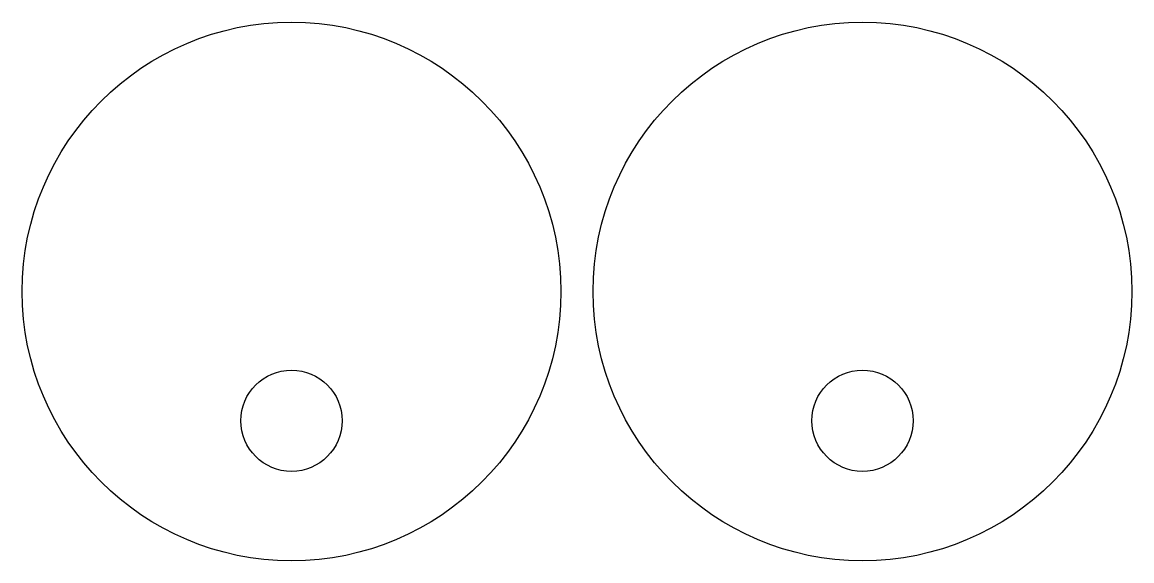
# Model space of a CAD drawing. Header units: millimetres. Extents: x -78 to 25, y -25 to 25.
import ezdxf

# ---------------------------------------------------------------- set-up
doc = ezdxf.new("R2010")
doc.units = ezdxf.units.MM
doc.layers.get('0').update_dxf_attribs({"linetype": 'CONTINUOUS'})

msp = doc.modelspace()

# ---------------------------------------------------------------- linework, layer by layer
for centre, radius in [((-53, 0), 25), ((0, 0), 25), ((-53, -12), 4.7), ((0, -12), 4.7)]:
    msp.add_circle(centre, radius)

doc.saveas('drawing.dxf')
